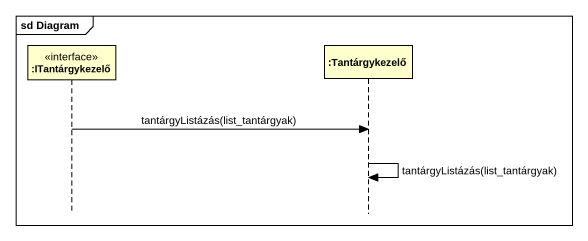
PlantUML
@startuml
mainframe sd Diagram
hide footbox
participant ":ITantárgykezelő" as ITantárgykezelő <<interface>>
participant ":Tantárgykezelő" as Tantárgykezelő

ITantárgykezelő -> Tantárgykezelő : tantárgyListázás(list_tantárgyak)
Tantárgykezelő -> Tantárgykezelő : tantárgyListázás(list_tantárgyak)
@enduml
